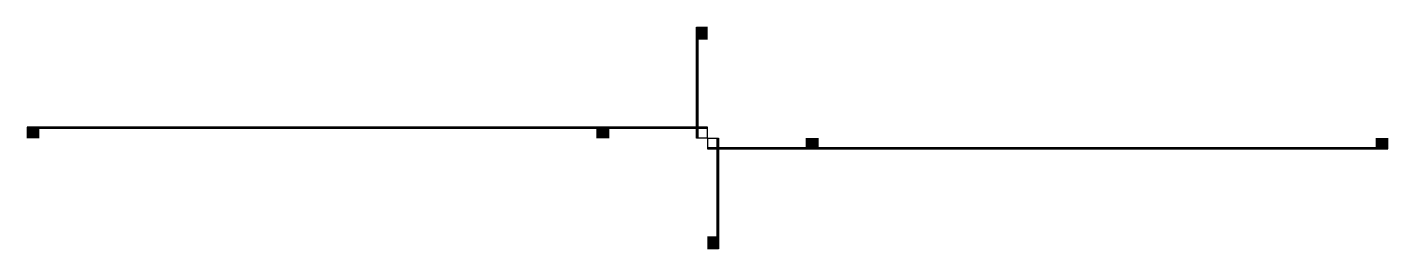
# Model space of a CAD drawing. Header units: metres. Extents: x -7164 to 7164, y -1164 to 1164.
import ezdxf

# ---------------------------------------------------------------- set-up
doc = ezdxf.new("R2010")
doc.units = ezdxf.units.M

# ---------------------------------------------------------------- blocks, each defined once
blk = doc.blocks.new('EE1_BEG_00-EE1_END_00-L')
blk.add_lwpolyline([(0, 0), (0, -100), (1044, -100), (1044, 0)])
blk = doc.blocks.new('EE1_BEG_01-EE1_END_01-L')
blk.add_lwpolyline([(0, 0), (0, -101), (1052, -101), (1052, 0)])
blk = doc.blocks.new('EE1_BEG_02-EE1_END_02-L')
blk.add_lwpolyline([(0, 0), (0, -102), (1060, -102), (1060, 0)])
blk = doc.blocks.new('EE1_BEG_03-EE1_END_03-L')
blk.add_lwpolyline([(0, 0), (0, -103), (1068, -103), (1068, 0)])
blk = doc.blocks.new('EE1_BEG_04-EE1_END_04-L')
blk.add_lwpolyline([(0, 0), (0, -104), (1076, -104), (1076, 0)])
blk = doc.blocks.new('EE1_BEG_05-EE1_END_05-L')
blk.add_lwpolyline([(0, 0), (0, -105), (1084, -105), (1084, 0)])
blk = doc.blocks.new('EE1_BEG_06-EE1_END_06-L')
blk.add_lwpolyline([(0, 0), (0, -106), (1092, -106), (1092, 0)])
blk = doc.blocks.new('EE1_BEG_07-EE1_END_07-L')
blk.add_lwpolyline([(0, 0), (0, -107), (1100, -107), (1100, 0)])
blk = doc.blocks.new('EE1_BEG_08-EE1_END_08-L')
blk.add_lwpolyline([(0, 0), (0, -108), (1108, -108), (1108, 0)])
blk = doc.blocks.new('EE1_BEG_09-EE1_END_09-L')
blk.add_lwpolyline([(0, 0), (0, -109), (1116, -109), (1116, 0)])
blk = doc.blocks.new('EE1_BEG_10-EE1_END_10-L')
blk.add_lwpolyline([(0, 0), (0, -110), (1124, -110), (1124, 0)])
blk = doc.blocks.new('EE1_BEG_11-EE1_END_11-L')
blk.add_lwpolyline([(0, 0), (0, -111), (1132, -111), (1132, 0)])
blk = doc.blocks.new('EE1_BEG_12-EE1_END_12-L')
blk.add_lwpolyline([(0, 0), (0, -112), (1140, -112), (1140, 0)])
blk = doc.blocks.new('EE1_BEG_13-EE1_END_13-L')
blk.add_lwpolyline([(0, 0), (0, -113), (1148, -113), (1148, 0)])
blk = doc.blocks.new('EE1_BEG_14-EE1_END_14-L')
blk.add_lwpolyline([(0, 0), (0, -114), (1156, -114), (1156, 0)])
blk = doc.blocks.new('EE1_BEG_15-EE1_END_15-L')
blk.add_lwpolyline([(0, 0), (0, -115), (1164, -115), (1164, 0)])
blk = doc.blocks.new('EE1_BEG_00-EE1_END_00-R')
blk.add_lwpolyline([(0, 0), (0, -100), (7044, -100), (7044, 0)])
blk = doc.blocks.new('EE1_BEG_01-EE1_END_01-R')
blk.add_lwpolyline([(0, 0), (0, -101), (7052, -101), (7052, 0)])
blk = doc.blocks.new('EE1_BEG_02-EE1_END_02-R')
blk.add_lwpolyline([(0, 0), (0, -102), (7060, -102), (7060, 0)])
blk = doc.blocks.new('EE1_BEG_03-EE1_END_03-R')
blk.add_lwpolyline([(0, 0), (0, -103), (7068, -103), (7068, 0)])
blk = doc.blocks.new('EE1_BEG_04-EE1_END_04-R')
blk.add_lwpolyline([(0, 0), (0, -104), (7076, -104), (7076, 0)])
blk = doc.blocks.new('EE1_BEG_05-EE1_END_05-R')
blk.add_lwpolyline([(0, 0), (0, -105), (7084, -105), (7084, 0)])
blk = doc.blocks.new('EE1_BEG_06-EE1_END_06-R')
blk.add_lwpolyline([(0, 0), (0, -106), (7092, -106), (7092, 0)])
blk = doc.blocks.new('EE1_BEG_07-EE1_END_07-R')
blk.add_lwpolyline([(0, 0), (0, -107), (7100, -107), (7100, 0)])
blk = doc.blocks.new('EE1_BEG_08-EE1_END_08-R')
blk.add_lwpolyline([(0, 0), (0, -108), (7108, -108), (7108, 0)])
blk = doc.blocks.new('EE1_BEG_09-EE1_END_09-R')
blk.add_lwpolyline([(0, 0), (0, -109), (7116, -109), (7116, 0)])
blk = doc.blocks.new('EE1_BEG_10-EE1_END_10-R')
blk.add_lwpolyline([(0, 0), (0, -110), (7124, -110), (7124, 0)])
blk = doc.blocks.new('EE1_BEG_11-EE1_END_11-R')
blk.add_lwpolyline([(0, 0), (0, -111), (7132, -111), (7132, 0)])
blk = doc.blocks.new('EE1_BEG_12-EE1_END_12-R')
blk.add_lwpolyline([(0, 0), (0, -112), (7140, -112), (7140, 0)])
blk = doc.blocks.new('EE1_BEG_13-EE1_END_13-R')
blk.add_lwpolyline([(0, 0), (0, -113), (7148, -113), (7148, 0)])
blk = doc.blocks.new('EE1_BEG_14-EE1_END_14-R')
blk.add_lwpolyline([(0, 0), (0, -114), (7156, -114), (7156, 0)])
blk = doc.blocks.new('EE1_BEG_15-EE1_END_15-R')
blk.add_lwpolyline([(0, 0), (0, -115), (7164, -115), (7164, 0)])
blk = doc.blocks.new('WW1_BEG_00-WW1_END_00-L')
blk.add_lwpolyline([(0, 0), (0, 100), (-7044, 100), (-7044, 0)])
blk = doc.blocks.new('WW1_BEG_01-WW1_END_01-L')
blk.add_lwpolyline([(0, 0), (0, 101), (-7052, 101), (-7052, 0)])
blk = doc.blocks.new('WW1_BEG_02-WW1_END_02-L')
blk.add_lwpolyline([(0, 0), (0, 102), (-7060, 102), (-7060, 0)])
blk = doc.blocks.new('WW1_BEG_03-WW1_END_03-L')
blk.add_lwpolyline([(0, 0), (0, 103), (-7068, 103), (-7068, 0)])
blk = doc.blocks.new('WW1_BEG_04-WW1_END_04-L')
blk.add_lwpolyline([(0, 0), (0, 104), (-7076, 104), (-7076, 0)])
blk = doc.blocks.new('WW1_BEG_05-WW1_END_05-L')
blk.add_lwpolyline([(0, 0), (0, 105), (-7084, 105), (-7084, 0)])
blk = doc.blocks.new('WW1_BEG_06-WW1_END_06-L')
blk.add_lwpolyline([(0, 0), (0, 106), (-7092, 106), (-7092, 0)])
blk = doc.blocks.new('WW1_BEG_07-WW1_END_07-L')
blk.add_lwpolyline([(0, 0), (0, 107), (-7100, 107), (-7100, 0)])
blk = doc.blocks.new('WW1_BEG_08-WW1_END_08-L')
blk.add_lwpolyline([(0, 0), (0, 108), (-7108, 108), (-7108, 0)])
blk = doc.blocks.new('WW1_BEG_09-WW1_END_09-L')
blk.add_lwpolyline([(0, 0), (0, 109), (-7116, 109), (-7116, 0)])
blk = doc.blocks.new('WW1_BEG_10-WW1_END_10-L')
blk.add_lwpolyline([(0, 0), (0, 110), (-7124, 110), (-7124, 0)])
blk = doc.blocks.new('WW1_BEG_11-WW1_END_11-L')
blk.add_lwpolyline([(0, 0), (0, 111), (-7132, 111), (-7132, 0)])
blk = doc.blocks.new('WW1_BEG_12-WW1_END_12-L')
blk.add_lwpolyline([(0, 0), (0, 112), (-7140, 112), (-7140, 0)])
blk = doc.blocks.new('WW1_BEG_13-WW1_END_13-L')
blk.add_lwpolyline([(0, 0), (0, 113), (-7148, 113), (-7148, 0)])
blk = doc.blocks.new('WW1_BEG_14-WW1_END_14-L')
blk.add_lwpolyline([(0, 0), (0, 114), (-7156, 114), (-7156, 0)])
blk = doc.blocks.new('WW1_BEG_15-WW1_END_15-L')
blk.add_lwpolyline([(0, 0), (0, 115), (-7164, 115), (-7164, 0)])
blk = doc.blocks.new('WW1_BEG_00-WW1_END_00-R')
blk.add_lwpolyline([(0, 0), (0, 100), (-1044, 100), (-1044, 0)])
blk = doc.blocks.new('WW1_BEG_01-WW1_END_01-R')
blk.add_lwpolyline([(0, 0), (0, 101), (-1052, 101), (-1052, 0)])
blk = doc.blocks.new('WW1_BEG_02-WW1_END_02-R')
blk.add_lwpolyline([(0, 0), (0, 102), (-1060, 102), (-1060, 0)])
blk = doc.blocks.new('WW1_BEG_03-WW1_END_03-R')
blk.add_lwpolyline([(0, 0), (0, 103), (-1068, 103), (-1068, 0)])
blk = doc.blocks.new('WW1_BEG_04-WW1_END_04-R')
blk.add_lwpolyline([(0, 0), (0, 104), (-1076, 104), (-1076, 0)])
blk = doc.blocks.new('WW1_BEG_05-WW1_END_05-R')
blk.add_lwpolyline([(0, 0), (0, 105), (-1084, 105), (-1084, 0)])
blk = doc.blocks.new('WW1_BEG_06-WW1_END_06-R')
blk.add_lwpolyline([(0, 0), (0, 106), (-1092, 106), (-1092, 0)])
blk = doc.blocks.new('WW1_BEG_07-WW1_END_07-R')
blk.add_lwpolyline([(0, 0), (0, 107), (-1100, 107), (-1100, 0)])
blk = doc.blocks.new('WW1_BEG_08-WW1_END_08-R')
blk.add_lwpolyline([(0, 0), (0, 108), (-1108, 108), (-1108, 0)])
blk = doc.blocks.new('WW1_BEG_09-WW1_END_09-R')
blk.add_lwpolyline([(0, 0), (0, 109), (-1116, 109), (-1116, 0)])
blk = doc.blocks.new('WW1_BEG_10-WW1_END_10-R')
blk.add_lwpolyline([(0, 0), (0, 110), (-1124, 110), (-1124, 0)])
blk = doc.blocks.new('WW1_BEG_11-WW1_END_11-R')
blk.add_lwpolyline([(0, 0), (0, 111), (-1132, 111), (-1132, 0)])
blk = doc.blocks.new('WW1_BEG_12-WW1_END_12-R')
blk.add_lwpolyline([(0, 0), (0, 112), (-1140, 112), (-1140, 0)])
blk = doc.blocks.new('WW1_BEG_13-WW1_END_13-R')
blk.add_lwpolyline([(0, 0), (0, 113), (-1148, 113), (-1148, 0)])
blk = doc.blocks.new('WW1_BEG_14-WW1_END_14-R')
blk.add_lwpolyline([(0, 0), (0, 114), (-1156, 114), (-1156, 0)])
blk = doc.blocks.new('WW1_BEG_15-WW1_END_15-R')
blk.add_lwpolyline([(0, 0), (0, 115), (-1164, 115), (-1164, 0)])
blk = doc.blocks.new('NN1_BEG_00-NN1_END_00')
blk.add_lwpolyline([(0, 0), (-100, 0), (-100, 1044), (0, 1044)])
blk = doc.blocks.new('NN1_BEG_01-NN1_END_01')
blk.add_lwpolyline([(0, 0), (-101, 0), (-101, 1052), (0, 1052)])
blk = doc.blocks.new('NN1_BEG_02-NN1_END_02')
blk.add_lwpolyline([(0, 0), (-102, 0), (-102, 1060), (0, 1060)])
blk = doc.blocks.new('NN1_BEG_03-NN1_END_03')
blk.add_lwpolyline([(0, 0), (-103, 0), (-103, 1068), (0, 1068)])
blk = doc.blocks.new('NN1_BEG_04-NN1_END_04')
blk.add_lwpolyline([(0, 0), (-104, 0), (-104, 1076), (0, 1076)])
blk = doc.blocks.new('NN1_BEG_05-NN1_END_05')
blk.add_lwpolyline([(0, 0), (-105, 0), (-105, 1084), (0, 1084)])
blk = doc.blocks.new('NN1_BEG_06-NN1_END_06')
blk.add_lwpolyline([(0, 0), (-106, 0), (-106, 1092), (0, 1092)])
blk = doc.blocks.new('NN1_BEG_07-NN1_END_07')
blk.add_lwpolyline([(0, 0), (-107, 0), (-107, 1100), (0, 1100)])
blk = doc.blocks.new('NN1_BEG_08-NN1_END_08')
blk.add_lwpolyline([(0, 0), (-108, 0), (-108, 1108), (0, 1108)])
blk = doc.blocks.new('NN1_BEG_09-NN1_END_09')
blk.add_lwpolyline([(0, 0), (-109, 0), (-109, 1116), (0, 1116)])
blk = doc.blocks.new('NN1_BEG_10-NN1_END_10')
blk.add_lwpolyline([(0, 0), (-110, 0), (-110, 1124), (0, 1124)])
blk = doc.blocks.new('NN1_BEG_11-NN1_END_11')
blk.add_lwpolyline([(0, 0), (-111, 0), (-111, 1132), (0, 1132)])
blk = doc.blocks.new('NN1_BEG_12-NN1_END_12')
blk.add_lwpolyline([(0, 0), (-112, 0), (-112, 1140), (0, 1140)])
blk = doc.blocks.new('NN1_BEG_13-NN1_END_13')
blk.add_lwpolyline([(0, 0), (-113, 0), (-113, 1148), (0, 1148)])
blk = doc.blocks.new('NN1_BEG_14-NN1_END_14')
blk.add_lwpolyline([(0, 0), (-114, 0), (-114, 1156), (0, 1156)])
blk = doc.blocks.new('NN1_BEG_15-NN1_END_15')
blk.add_lwpolyline([(0, 0), (-115, 0), (-115, 1164), (0, 1164)])
blk = doc.blocks.new('SS1_BEG_00-SS1_END_00')
blk.add_lwpolyline([(0, 0), (100, 0), (100, -1044), (0, -1044)])
blk = doc.blocks.new('SS1_BEG_01-SS1_END_01')
blk.add_lwpolyline([(0, 0), (101, 0), (101, -1052), (0, -1052)])
blk = doc.blocks.new('SS1_BEG_02-SS1_END_02')
blk.add_lwpolyline([(0, 0), (102, 0), (102, -1060), (0, -1060)])
blk = doc.blocks.new('SS1_BEG_03-SS1_END_03')
blk.add_lwpolyline([(0, 0), (103, 0), (103, -1068), (0, -1068)])
blk = doc.blocks.new('SS1_BEG_04-SS1_END_04')
blk.add_lwpolyline([(0, 0), (104, 0), (104, -1076), (0, -1076)])
blk = doc.blocks.new('SS1_BEG_05-SS1_END_05')
blk.add_lwpolyline([(0, 0), (105, 0), (105, -1084), (0, -1084)])
blk = doc.blocks.new('SS1_BEG_06-SS1_END_06')
blk.add_lwpolyline([(0, 0), (106, 0), (106, -1092), (0, -1092)])
blk = doc.blocks.new('SS1_BEG_07-SS1_END_07')
blk.add_lwpolyline([(0, 0), (107, 0), (107, -1100), (0, -1100)])
blk = doc.blocks.new('SS1_BEG_08-SS1_END_08')
blk.add_lwpolyline([(0, 0), (108, 0), (108, -1108), (0, -1108)])
blk = doc.blocks.new('SS1_BEG_09-SS1_END_09')
blk.add_lwpolyline([(0, 0), (109, 0), (109, -1116), (0, -1116)])
blk = doc.blocks.new('SS1_BEG_10-SS1_END_10')
blk.add_lwpolyline([(0, 0), (110, 0), (110, -1124), (0, -1124)])
blk = doc.blocks.new('SS1_BEG_11-SS1_END_11')
blk.add_lwpolyline([(0, 0), (111, 0), (111, -1132), (0, -1132)])
blk = doc.blocks.new('SS1_BEG_12-SS1_END_12')
blk.add_lwpolyline([(0, 0), (112, 0), (112, -1140), (0, -1140)])
blk = doc.blocks.new('SS1_BEG_13-SS1_END_13')
blk.add_lwpolyline([(0, 0), (113, 0), (113, -1148), (0, -1148)])
blk = doc.blocks.new('SS1_BEG_14-SS1_END_14')
blk.add_lwpolyline([(0, 0), (114, 0), (114, -1156), (0, -1156)])
blk = doc.blocks.new('SS1_BEG_15-SS1_END_15')
blk.add_lwpolyline([(0, 0), (115, 0), (115, -1164), (0, -1164)])

msp = doc.modelspace()

# ---------------------------------------------------------------- block references
for name in ['NN1_BEG_15-NN1_END_15', 'NN1_BEG_14-NN1_END_14', 'NN1_BEG_13-NN1_END_13', 'NN1_BEG_12-NN1_END_12', 'NN1_BEG_11-NN1_END_11', 'NN1_BEG_10-NN1_END_10', 'NN1_BEG_09-NN1_END_09', 'NN1_BEG_08-NN1_END_08', 'NN1_BEG_07-NN1_END_07', 'NN1_BEG_06-NN1_END_06', 'NN1_BEG_05-NN1_END_05', 'NN1_BEG_04-NN1_END_04', 'NN1_BEG_03-NN1_END_03', 'NN1_BEG_02-NN1_END_02', 'NN1_BEG_01-NN1_END_01', 'NN1_BEG_00-NN1_END_00', 'WW1_BEG_15-WW1_END_15-L', 'WW1_BEG_14-WW1_END_14-L', 'WW1_BEG_13-WW1_END_13-L', 'WW1_BEG_12-WW1_END_12-L', 'WW1_BEG_11-WW1_END_11-L', 'WW1_BEG_10-WW1_END_10-L', 'WW1_BEG_09-WW1_END_09-L', 'WW1_BEG_08-WW1_END_08-L', 'WW1_BEG_07-WW1_END_07-L', 'WW1_BEG_06-WW1_END_06-L', 'WW1_BEG_05-WW1_END_05-L', 'WW1_BEG_04-WW1_END_04-L', 'WW1_BEG_03-WW1_END_03-L', 'WW1_BEG_02-WW1_END_02-L', 'WW1_BEG_01-WW1_END_01-L', 'WW1_BEG_00-WW1_END_00-L', 'WW1_BEG_15-WW1_END_15-R', 'WW1_BEG_14-WW1_END_14-R', 'WW1_BEG_13-WW1_END_13-R', 'WW1_BEG_12-WW1_END_12-R', 'WW1_BEG_11-WW1_END_11-R', 'WW1_BEG_10-WW1_END_10-R', 'WW1_BEG_09-WW1_END_09-R', 'WW1_BEG_08-WW1_END_08-R', 'WW1_BEG_07-WW1_END_07-R', 'WW1_BEG_06-WW1_END_06-R', 'WW1_BEG_05-WW1_END_05-R', 'WW1_BEG_04-WW1_END_04-R', 'WW1_BEG_03-WW1_END_03-R', 'WW1_BEG_02-WW1_END_02-R', 'WW1_BEG_01-WW1_END_01-R', 'WW1_BEG_00-WW1_END_00-R', 'EE1_BEG_00-EE1_END_00-L', 'EE1_BEG_01-EE1_END_01-L', 'EE1_BEG_02-EE1_END_02-L', 'EE1_BEG_03-EE1_END_03-L', 'EE1_BEG_04-EE1_END_04-L', 'EE1_BEG_05-EE1_END_05-L', 'EE1_BEG_06-EE1_END_06-L', 'EE1_BEG_07-EE1_END_07-L', 'EE1_BEG_08-EE1_END_08-L', 'EE1_BEG_09-EE1_END_09-L', 'EE1_BEG_10-EE1_END_10-L', 'EE1_BEG_11-EE1_END_11-L', 'EE1_BEG_12-EE1_END_12-L', 'EE1_BEG_13-EE1_END_13-L', 'EE1_BEG_14-EE1_END_14-L', 'EE1_BEG_15-EE1_END_15-L', 'EE1_BEG_00-EE1_END_00-R', 'EE1_BEG_01-EE1_END_01-R', 'EE1_BEG_02-EE1_END_02-R', 'EE1_BEG_03-EE1_END_03-R', 'EE1_BEG_04-EE1_END_04-R', 'EE1_BEG_05-EE1_END_05-R', 'EE1_BEG_06-EE1_END_06-R', 'EE1_BEG_07-EE1_END_07-R', 'EE1_BEG_08-EE1_END_08-R', 'EE1_BEG_09-EE1_END_09-R', 'EE1_BEG_10-EE1_END_10-R', 'EE1_BEG_11-EE1_END_11-R', 'EE1_BEG_12-EE1_END_12-R', 'EE1_BEG_13-EE1_END_13-R', 'EE1_BEG_14-EE1_END_14-R', 'EE1_BEG_15-EE1_END_15-R', 'SS1_BEG_00-SS1_END_00', 'SS1_BEG_01-SS1_END_01', 'SS1_BEG_02-SS1_END_02', 'SS1_BEG_03-SS1_END_03', 'SS1_BEG_04-SS1_END_04', 'SS1_BEG_05-SS1_END_05', 'SS1_BEG_06-SS1_END_06', 'SS1_BEG_07-SS1_END_07', 'SS1_BEG_08-SS1_END_08', 'SS1_BEG_09-SS1_END_09', 'SS1_BEG_10-SS1_END_10', 'SS1_BEG_11-SS1_END_11', 'SS1_BEG_12-SS1_END_12', 'SS1_BEG_13-SS1_END_13', 'SS1_BEG_14-SS1_END_14', 'SS1_BEG_15-SS1_END_15']:
    msp.add_blockref(name, (0, 0))

doc.saveas('drawing.dxf')
